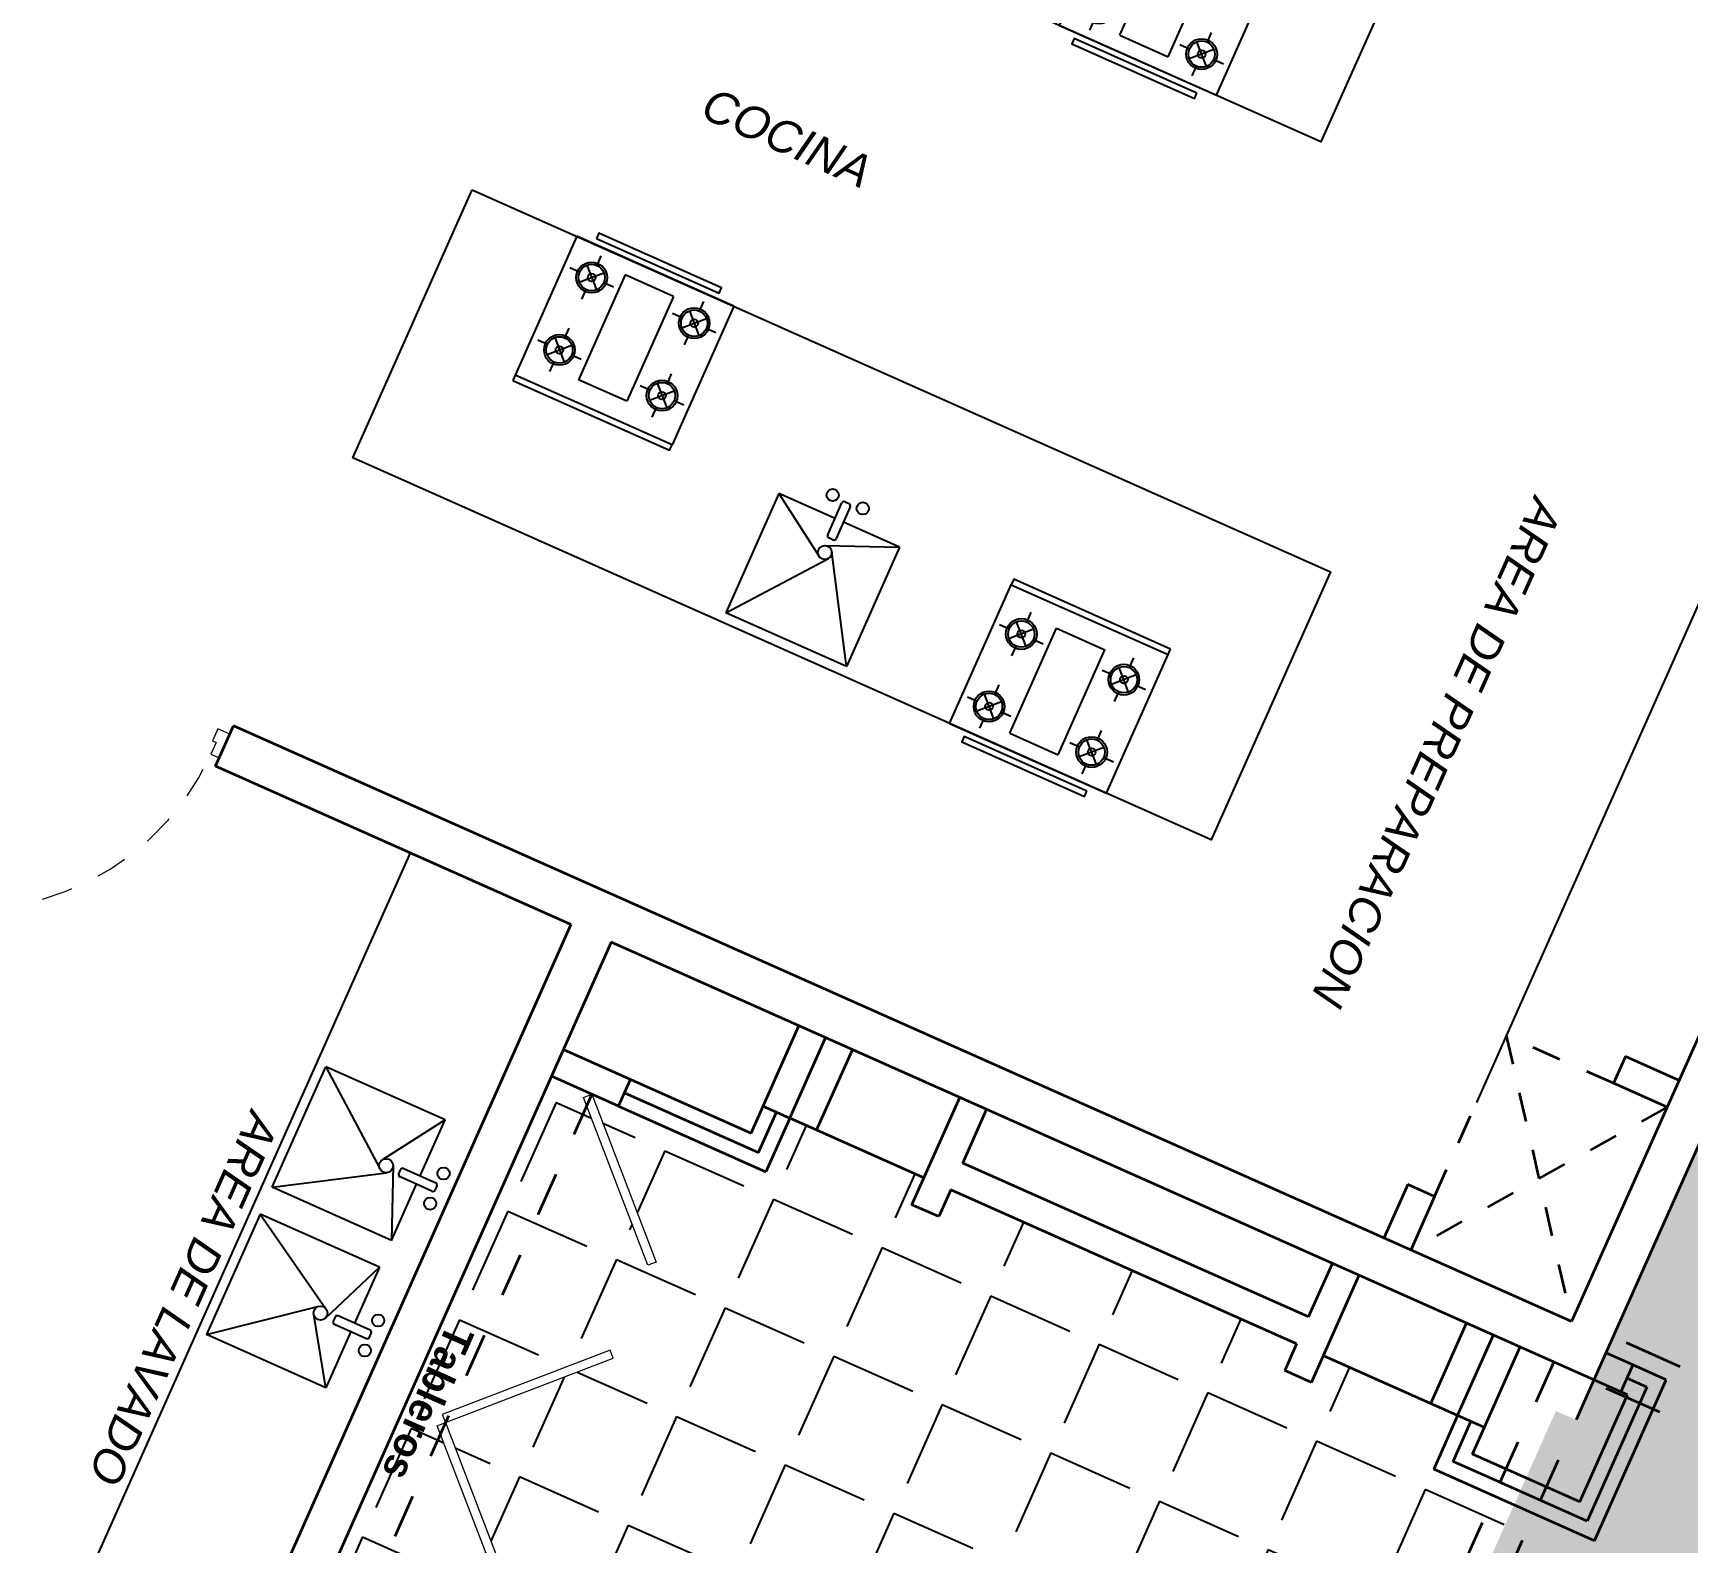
# Model space of a CAD drawing. Header units: millimetres. Extents: x 525387 to 527545, y 2235066 to 2235448.
# Drawn here: x 525568.05 to 525573.69, y 2235258.79 to 2235263.93 of the extents above; entities that cross this region are included whole.
import ezdxf
from ezdxf.enums import TextEntityAlignment as Align

# ---------------------------------------------------------------- set-up
doc = ezdxf.new("R2010")
doc.units = ezdxf.units.MM
doc.linetypes.add('HIDDEN2', pattern=[4.7624999999999975, 3.174999999999998, -1.587499999999999])
doc.linetypes.add('JIS_02_1.0', pattern=[2, 1, -1])
for name, color, linetype, lineweight in [('jardin', 72, 'Continuous', 5), ('muro', 5, 'Continuous', 35), ('puertas', 2, 'Continuous', 13)]:
    doc.layers.add(name, color=color, linetype=linetype, lineweight=lineweight)
for name, color, linetype in [('muebles', 2, 'Continuous'), ('pie de plano', 7, 'Continuous'), ('PISOS', 7, 'Continuous'), ('Texto', 7, 'Continuous')]:
    doc.layers.add(name, color=color, linetype=linetype)
doc.styles.add('ARIAL', font='ariali.ttf')
doc.styles.get("Standard").update_dxf_attribs({"font": 'arial.ttf'})

# ---------------------------------------------------------------- blocks, each defined once
blk = doc.blocks.new('ESTUFA')
at = {"layer": 'muebles'}
for p, q in [((0.3249999999970896, 0.5973147817566087), (-0.3249999999970896, 0.5973147817566087)), ((-0.3249999999970896, 0.5973147817566087), (-0.3249999999970896, 0.02231478175951906)), ((-0.2106304903427372, 0.5275208162055378), (-0.2106304903427372, 0.567520816199135)), ((0.2143274509144248, 0.5275208162055378), (0.2143274509144248, 0.567520816199135)), ((0.3249999999970896, 0.5973147817566087), (0.3249999999970896, 0.02231478175951906)), ((-0.2459858294023434, 0.5128761552622336), (-0.175275151283131, 0.4421654771430212)), ((-0.2459858294023434, 0.4421654771430212), (-0.175275151283131, 0.5128761552622336)), ((-0.09846379888767842, 0.5384176650985637), (-0.09846379888767842, 0.103417665100892)), ((0.1015362011094112, 0.5384176650985637), (-0.09846379888767842, 0.5384176650985637)), ((0.1015362011094112, 0.5384176650985637), (0.1015362011094112, 0.103417665100892)), ((0.1789721118548186, 0.5128761552622336), (0.249682789974031, 0.4421654771430212)), ((0.1789721118548186, 0.4421654771430212), (0.249682789974031, 0.5128761552622336)), ((-0.2606304903310956, 0.4775208162026274), (-0.3006304903392447, 0.4775208162026274)), ((-0.1206304903316777, 0.4775208162026274), (-0.1606304903398268, 0.4775208162026274)), ((0.1643274509260664, 0.4775208162026274), (0.1243274509179173, 0.4775208162026274)), ((0.3043274509254843, 0.4775208162026274), (0.2643274509173352, 0.4775208162026274)), ((-0.2106304903427372, 0.3875208162061199), (-0.2106304903427372, 0.427520816199717)), ((0.2143274509144248, 0.3875208162061199), (0.2143274509144248, 0.427520816199717)), ((-0.2106304903427372, 0.2275208162026274), (-0.2106304903427372, 0.2675208162107765)), ((0.2143274509144248, 0.2275208162026274), (0.2143274509144248, 0.2675208162107765)), ((-0.2459858294023434, 0.2128761552593232), (-0.175275151283131, 0.1421654771401109)), ((-0.2459858294023434, 0.1421654771401109), (-0.175275151283131, 0.2128761552593232)), ((0.1789721118548186, 0.2128761552593232), (0.249682789974031, 0.1421654771401109)), ((0.1789721118548186, 0.1421654771401109), (0.249682789974031, 0.2128761552593232)), ((-0.2606304903310956, 0.177520816199717), (-0.3006304903392447, 0.177520816199717)), ((-0.2106304903427372, 0.0875208162032095), (-0.2106304903427372, 0.1275208162113586)), ((-0.1206304903316777, 0.177520816199717), (-0.1606304903398268, 0.177520816199717)), ((0.1643274509260664, 0.177520816199717), (0.1243274509179173, 0.177520816199717)), ((0.2143274509144248, 0.0875208162032095), (0.2143274509144248, 0.1275208162113586)), ((0.3043274509254843, 0.177520816199717), (0.2643274509173352, 0.177520816199717)), ((0.1015362011094112, 0.103417665100892), (-0.09846379888767842, 0.103417665100892)), ((0.3249999999970896, 0.02231478175951906), (-0.3249999999970896, 0.02231478175951906))]:
    blk.add_line(p, q, dxfattribs=at)
at = {"layer": 'muebles', "ltscale": 0.35}
for points in [[(-0.254486883012305, 0.6196295635161277), (0.2544868830127598, 0.6196295635161277), (0.2544868830127598, 0.6419443452756468), (-0.254486883012305, 0.6419443452756468)], [(-0.3249999999970896, 0), (0.3249999999970896, 0), (0.3249999999970896, 0.02231478175951906), (-0.3249999999970896, 0.02231478175951906)]]:
    blk.add_lwpolyline(points, close=True, dxfattribs=at)
at = {"layer": 'muebles'}
for centre, radius in [((-0.2106304903427372, 0.4775208162026274), 0.05826164487764651), ((-0.2106304903427372, 0.4775208162026274), 0.05), ((0.2143274509144248, 0.4775208162026274), 0.05826164487764651), ((0.2143274509144248, 0.4775208162026274), 0.05), ((-0.2106304903427372, 0.4775208162026274), 0.01462333688698436), ((0.2143274509144248, 0.4775208162026274), 0.01462333688698436), ((-0.2106304903427372, 0.177520816199717), 0.05826164487764651), ((-0.2106304903427372, 0.177520816199717), 0.05), ((-0.2106304903427372, 0.177520816199717), 0.01462333688698436), ((0.2143274509144248, 0.177520816199717), 0.05826164487764651), ((0.2143274509144248, 0.177520816199717), 0.05), ((0.2143274509144248, 0.177520816199717), 0.01462333688698436)]:
    blk.add_circle(centre, radius, dxfattribs=at)
blk = doc.blocks.new('PUERTA INTERC')
at = {"layer": 'puertas', "color": 2}
for p, q in [((0.03984476526466096, 1.13686837721616e-13), (-0.03984476526471781, -1.13686837721616e-13)), ((-0.03984476526471781, -1.13686837721616e-13), (0.03984476526466096, 1.13686837721616e-13)), ((0.03984476526329672, -0.03989651005871764), (0.03984476526466096, 1.13686837721616e-13)), ((-0.0398447652656273, -0.0279275570064641), (-0.8417646167451949, -0.02792755699378802)), ((-0.8417646167451949, -0.02792755699378802), (-0.8417646167465591, -0.06782406705262645)), ((-0.03984476526471781, -1.13686837721616e-13), (-0.0398447652656273, -0.0279275570064641)), ((-0.0398447652656273, -0.0279275570064641), (5.174479321112813e-05, -0.02792755700779281)), ((-0.03984476526699154, -0.06782406706529542), (-0.0398447652656273, -0.0279275570064641)), ((5.174479321112813e-05, -0.02792755700779281), (5.174479275638078e-05, -0.03989651006028083)), ((5.174479275638078e-05, -0.03989651006028083), (0.03984476526329672, -0.03989651005871764)), ((-0.8417646167465591, -0.06782406705262645), (-0.03984476526699154, -0.06782406706529542)), ((0.03984476523584135, -0.8577749654520304), (5.174476513047921e-05, -0.8577749654535864)), ((5.174476513047921e-05, -0.8577749654535864), (5.174476467573186e-05, -0.8697439185060745)), ((0.03984476523447711, -0.8976714755108688), (0.03984476523584135, -0.8577749654520304)), ((5.174476467573186e-05, -0.8697439185060745), (-0.0398447652941627, -0.8697439185047386)), ((-0.0398447652941627, -0.8697439185047386), (-0.03984476529507219, -0.8976714755110891)), ((-0.03984476529507219, -0.8976714755110891), (0.03984476523447711, -0.8976714755108688)), ((-0.03984476529507219, -0.8976714755110891), (0.03984476523447711, -0.8976714755108688))]:
    blk.add_line(p, q, dxfattribs=at)
at = {"layer": 'puertas', "color": 6, "linetype": 'HIDDEN2', "ltscale": 0.03}
blk.add_arc((-0.03421482873824289, -0.06314616007089313), 0.8066174062281217, 180.3322837153754, 269.6000901788149, dxfattribs=at)
blk = doc.blocks.new('SALON')
at = {"layer": 'PISOS', "linetype": 'Continuous'}
h = blk.add_hatch(dxfattribs=at)
h.set_pattern_fill('ANGLE', color=41, scale=0.058, angle=180)
h.set_pattern_definition([(180, (278.6744376993738, 220.4837236101739), (-4.961411577385673e-17, -0.40513), [0.29464, -0.11049]), (270, (278.6744376993738, 220.4837236101739), (0.40513, -7.442117366078509e-17), [0.29464, -0.11049])])
h.paths.add_polyline_path([(-0.5062463737558573, 16.21751219779253), (-0.5062463737558573, 16.16427786881104), (-1.250001421314664, 16.16427786881104), (-1.250001421314664, 16.13999999966472), (0.07499857875518501, 16.13999999966472), (0.07499857875518501, 15.98999999975786), (-0.1100014213006943, 15.98999999975786), (0.5935056618181989, 15.28636458795518), (0.5652213905705139, 15.25808031670749), (-0.1382856925483793, 15.96171572851017), (-0.1100014213006943, 15.98999999975786), (-0.1500014212215319, 15.98999999975786), (-0.1500014212215319, 13.99999999953434), (-0.1100014213006943, 13.99999999953434), (-0.1382856925483793, 14.02828427078202), (0.5652213905705139, 14.73191968211904), (0.5935056618181989, 14.70363541087136), (-0.1100014213006943, 13.99999999953434), (1.074998578755185, 13.99999999953434), (1.074998578755185, 14.09999999962747), (1.774998578708619, 14.09999999962747), (1.774998578708619, 13.79999999981374), (4.074998578755185, 13.79999999981374), (4.074998578755185, 14.09999999962747), (4.274998578708619, 14.09999999962747), (4.274998578708619, 14.59999999962747), (4.174998578731902, 14.59999999962747), (4.174998578731902, 14.6999999997206), (4.274998578708619, 14.6999999997206), (4.274998578708619, 15.98999999975786), (4.174998578731902, 15.98999999975786), (4.174998578731902, 16.08999999938533), (4.274998578708619, 16.08999999938533), (4.274998578708619, 16.58999999938533), (4.074998578755185, 16.58999999938533), (4.074998578755185, 17.23999999975786), (3.641895675216801, 16.80689709633589), (3.620682471781038, 16.82811029953882), (4.053785375319421, 17.26121320296079), (4.074998578755185, 17.23999999975786), (4.074998578755185, 17.38999999966472), (1.624998578685336, 17.38999999966472), (1.624998578685336, 17.23999999975786), (1.6462117821211, 17.26121320296079), (2.079314685659483, 16.82811029953882), (2.058101482223719, 16.80689709633589), (1.624998578685336, 17.23999999975786), (1.524998578708619, 17.23999999975786), (1.524998578708619, 17.38999999966472), (0.9756252692313865, 17.38999999966472, -1), (0.8743718882324174, 17.38999999966472), (0.1874985786853358, 17.38999999966472), (0.1874985786853358, 20.08999999938533), (0.08749857870861888, 20.08999999938533), (0.08749857870861888, 18.55562499957159), (-0.407465796219185, 18.67936609312892), (-0.4454384646378458, 19.0428636232391), (-0.8545643779216334, 18.43713637627661), (-0.8925370463402942, 18.80063390592113), (-1.250001421314664, 18.88999999966472), (-1.250001421314664, 17.42749808495864), (-0.5069373114965856, 17.42749808495864), (-0.5062463737558573, 17.42749808495864), (-0.5062463737558573, 17.3774975258857), (-0.5062463737558573, 16.84750381391495), (-0.5062463737558573, 16.79750968236476), (-0.5062463737558573, 16.74750269576907)])
h.paths.add_polyline_path([(2.395682471804321, 16.82811029953882), (2.828785375342704, 17.26121320296079), (2.849998578778468, 17.23999999975786), (2.871211782214232, 17.26121320296079), (3.3043146856362, 16.82811029953882), (3.283101482200436, 16.80689709633589), (2.849998578778468, 17.23999999975786), (2.416895675240085, 16.80689709633589)], flags=16)
h.paths.add_polyline_path([(2.228244771133177, 15.10470436699688, -1), (1.988945900113322, 15.10470436699688, -1)], flags=16)
h.paths.add_polyline_path([(2.108595335623249, 15.10470436699688), (2.168420053436421, 15.10470436699688, -0.4142135623863504), (2.108595335623249, 15.04487964930013), (2.108595335623249, 15.10470436699688), (2.048770617926493, 15.10470436699688, -0.4142135623812816), (2.108595335623249, 15.16452908469364)], flags=0)
h.paths.add_polyline_path([(-0.6126739300088957, 17.55579221202061), (-1.112673930008896, 17.55579221202061), (-1.112673930008896, 18.05579221202061), (-0.6126739300088957, 18.05579221202061)], flags=16)
h.paths.add_polyline_path([(1.733204421820119, 15.01658147620037), (1.369318707496859, 15.01658147620037), (1.369318707496859, 14.9013814763166), (1.733204421820119, 14.9013814763166)], flags=24)
h.paths.add_polyline_path([(2.023483387893066, 15.01532889157534), (1.710685577942058, 15.01532889157534), (1.710685577942058, 14.90764439990744), (2.023483387893066, 14.90764439990744)], flags=24)
h.paths.add_polyline_path([(3.188008147641085, 17.42684459453449), (2.578320860979147, 17.42687815753743), (2.57830881641712, 17.20808142097667), (3.187996103079058, 17.20804785797372)], flags=25)
h.paths.add_polyline_path([(1.090667909942567, 17.30075177690014), (0.7148351437645033, 17.30077246623114), (0.7148230990860611, 17.08197572967038), (1.09065586538054, 17.08195504033938)], flags=24)
h = blk.add_hatch(dxfattribs=at)
h.set_pattern_fill('ANGLE', color=41, scale=0.058, angle=180)
h.set_pattern_definition([(180, (252.1701060608029, 220.4837236101739), (-4.961411577385673e-17, -0.40513), [0.29464, -0.11049]), (270, (252.1701060608029, 220.4837236101739), (0.40513, -7.442117366078509e-17), [0.29464, -0.11049])])
h.paths.add_polyline_path([(0.3499985787784681, 10.0749999997206), (0.07500483421608806, 10.0749999997206), (0.07487548841163516, 7.724999999627471), (0.2249985787784681, 7.724999999627471), (0.2249985787784681, 7.574999999720603), (0.0748672322370112, 7.574999999720603), (0.0747378864325583, 5.224999999627471), (0.2249985787784681, 5.224999999627471), (0.2249985787784681, 5.074999999720603), (0.07472963037434965, 5.074999999720603), (0.07460028445348144, 2.724999999627471), (0.2249985787784681, 2.724999999627471), (0.2249985787784681, 2.574999999720603), (0.07459202839527279, 2.574999999720603), (0.07446268247440457, 0.224999999627471), (0.2249985787784681, 0.224999999627471), (0.2249985787784681, 0.0750011820346117), (4.574998578755185, 0.07503446377813816), (4.574998578755185, 0.224999999627471), (4.724998578778468, 0.224999999627471), (4.724998578778468, 0.07503561116755009), (7.149998578708619, 0.07505416497588158), (7.149998578708619, 10.0749999997206), (11.14999857870862, 10.0749999997206), (11.14994460891467, 0.07500296272337437), (13.57499857875519, 0.07500525517389178), (13.57499857875519, 0.224999999627471), (13.72499857877847, 0.224999999627471), (13.72499857877847, 0.07500539673492312), (18.07499857875519, 0.07500950852409005), (18.07499857875519, 0.224999999627471), (18.22499527502805, 0.224999999627471), (18.22512464097235, 2.574999999720603), (18.07499857875519, 2.574999999720603), (18.07499857875519, 2.724999999627471), (18.22513289831113, 2.724999999627471), (18.22526226425543, 5.074999999720603), (18.07499857875519, 5.074999999720603), (18.07499857875519, 5.224999999627471), (18.22527052159421, 5.224999999627471), (18.22539988753852, 7.574999999720603), (18.07499857875519, 7.574999999720603), (18.07499857875519, 7.724999999627471), (18.22540814487729, 7.724999999627471), (18.22553751093801, 10.07500134641305), (17.94999857875519, 10.0749999997206), (17.94999857875519, 13.72499999962747), (16.14999857870862, 13.72499999962747), (16.14999857870862, 16.69999999878928), (14.94999857875519, 16.69999999878928), (14.94999857875519, 13.72499999962747), (14.7999985787319, 13.72499999962747), (14.7999985787319, 16.69999999878928), (13.59999857877847, 16.69999999878928), (13.59999857877847, 13.72499999962747), (9.519998578703962, 13.72499999962747), (9.519998578703962, 13.8199999993667), (7.719998578773811, 13.8199999993667), (7.719998578773811, 13.72499999962747), (4.424998578731902, 13.72499999962747), (4.424998578731902, 13.79999999981374), (1.674998578731902, 13.79999999981374), (1.674998578731902, 13.59999999962747), (0.3499985787784681, 13.59999999962747)])
h.paths.add_polyline_path([(7.349998578778468, 12.22499999962747), (7.349998578778468, 12.52499999944121), (10.94999857875519, 12.52499999944121), (10.94999857875519, 12.22499999962747), (10.74999857868534, 12.22499999962747), (10.74999857868534, 12.37499999953434), (7.549998578731902, 12.37499999953434), (7.549998578731902, 12.22499999962747)], flags=16)
edge = h.paths.add_edge_path(flags=16)
edge.add_arc((5.270367479766719, 8.925037528388202), 1.150364048085521, 180, 540)
h.paths.add_polyline_path([(7.955940932151861, 11.59635831508785), (10.35191235388629, 11.58655998716131), (10.34798428963404, 10.68657070212066), (7.952012867899612, 10.69636903004721)], flags=16)
h.paths.add_polyline_path([(4.724998578778468, 10.22499999962747), (4.724998578778468, 10.0749999997206), (4.574998578755185, 10.0749999997206), (4.574998578755185, 10.22499999962747)], flags=16)
h.paths.add_polyline_path([(8.1238285000436, 12.10088122775778), (10.13447411707602, 12.10088122775778), (10.13447411707602, 11.6215123119764), (8.1238285000436, 11.6215123119764)], flags=16)
edge = h.paths.add_edge_path(flags=16)
edge.add_arc((2.070367479813285, 11.32503752876073), 1.150364048085521, 180, 540)
edge = h.paths.add_edge_path(flags=16)
edge.add_arc((2.070367479813285, 8.225037528667599), 1.150364048085521, 180, 540)
edge = h.paths.add_edge_path(flags=16)
edge.add_arc((5.270367479766719, 5.825037528760731), 1.150364048085521, 180, 540)
edge = h.paths.add_edge_path(flags=16)
edge.add_arc((13.02962967765052, 8.925037528388202), 1.150364048085521, 180, 540)
edge = h.paths.add_edge_path(flags=16)
edge.add_arc((2.070367479813285, 5.125037528574467), 1.150364048085521, 180, 540)
h.paths.add_polyline_path([(13.57499857875519, 10.22499999962747), (13.72499857877847, 10.22499999962747), (13.72499857877847, 10.0749999997206), (13.57499857875519, 10.0749999997206)], flags=16)
edge = h.paths.add_edge_path(flags=16)
edge.add_arc((5.270367479766719, 2.725037528667599), 1.150364048085521, 180, 540)
edge = h.paths.add_edge_path(flags=16)
edge.add_arc((13.02962967765052, 5.825037528760731), 1.150364048085521, 180, 540)
edge = h.paths.add_edge_path(flags=16)
edge.add_arc((16.22962967772037, 11.32503752876073), 1.150364048085521, 180, 540)
edge = h.paths.add_edge_path(flags=16)
edge.add_arc((2.070367479813285, 2.025037528481334), 1.150364048085521, 180, 540)
edge = h.paths.add_edge_path(flags=16)
edge.add_arc((16.22962967772037, 8.225037528667599), 1.150364048085521, 180, 540)
edge = h.paths.add_edge_path(flags=16)
edge.add_arc((13.02962967765052, 2.725037528667599), 1.150364048085521, 180, 540)
edge = h.paths.add_edge_path(flags=16)
edge.add_arc((16.22962967772037, 5.125037528574467), 1.150364048085521, 180, 540)
edge = h.paths.add_edge_path(flags=16)
edge.add_arc((16.22962967772037, 2.025037528481334), 1.150364048085521, 180, 540)
at = {"layer": 'muebles', "linetype": 'Continuous'}
for p, q in [((4.574998578755185, 18.13999999966472), (1.674998578731902, 18.13999999966472)), ((2.793396877241321, 17.66032641893253), (2.793396877241321, 18.1052342383191)), ((3.242870494490489, 18.1052342383191), (2.793396877241321, 18.1052342383191)), ((2.793396877241321, 18.1052342383191), (3.03768250986468, 17.79443483380601)), ((3.242870494490489, 18.1052342383191), (3.039240926736966, 17.76965814875439)), ((3.242870494490489, 17.66032641893253), (3.242870494490489, 18.1052342383191)), ((3.342870494467206, 17.66032641893253), (3.342870494467206, 18.1052342383191)), ((3.342870494467206, 18.1052342383191), (3.79234411183279, 18.1052342383191)), ((3.342870494467206, 18.1052342383191), (3.54650006222073, 17.76965814875439)), ((3.79234411183279, 18.1052342383191), (3.548058479209431, 17.79443483380601)), ((3.79234411183279, 17.66032641893253), (3.79234411183279, 18.1052342383191)), ((2.793396877241321, 17.66032641893253), (3.003693002741784, 17.79975231830031)), ((3.007890322944149, 17.75922687025741), (3.242870494490489, 17.66032641893253)), ((3.577850666013546, 17.75922687025741), (3.342870494467206, 17.66032641893253)), ((3.79234411183279, 17.66032641893253), (3.582047986332327, 17.79975231830031)), ((3.002533666673116, 17.72183244675398), (3.002533666673116, 17.60279769729823)), ((3.025733666610904, 17.7298324466683), (3.01053366670385, 17.7298324466683)), ((3.033733666641638, 17.60279769729823), (3.033733666641638, 17.72183244675398)), ((3.552007322316058, 17.60279769729823), (3.552007322316058, 17.72183244675398)), ((3.560007322346792, 17.7298324466683), (3.575207322370261, 17.7298324466683)), ((3.583207322284579, 17.72183244675398), (3.583207322284579, 17.60279769729823)), ((3.002533666673116, 17.66032641893253), (2.793396877241321, 17.66032641893253)), ((3.242870494490489, 17.66032641893253), (3.033733666641638, 17.66032641893253)), ((3.342870494467206, 17.66032641893253), (3.552007322316058, 17.66032641893253)), ((3.583207322284579, 17.66032641893253), (3.79234411183279, 17.66032641893253)), ((3.01053366670385, 17.59479769691825), (3.025733666610904, 17.59479769691825)), ((3.575207322370261, 17.59479769691825), (3.560007322346792, 17.59479769691825)), ((6.204672159510665, 17.48973680799827), (5.759764340007678, 17.48973680799827)), ((5.759764340007678, 17.48973680799827), (6.070563744637184, 17.24545117560774)), ((5.759764340007678, 17.04026319086552), (5.759764340007678, 17.48973680799827)), ((6.204672159510665, 17.48973680799827), (6.06524626002647, 17.27944068284705)), ((6.204672159510665, 17.2806000187993), (6.204672159510665, 17.48973680799827)), ((6.105771707952954, 17.27524336241186), (6.204672159510665, 17.04026319086552)), ((6.135166131542064, 17.25740001862869), (6.135166131542064, 17.27260001888499)), ((6.143166131572798, 17.2806000187993), (6.262200881261379, 17.2806000187993)), ((6.270200881175697, 17.27260001888499), (6.270200881175697, 17.25740001862869)), ((5.759764340007678, 17.04026319086552), (6.095340429455973, 17.24389275861904)), ((6.262200881261379, 17.24940001871437), (6.143166131572798, 17.24940001871437)), ((6.204672159510665, 17.04026319086552), (6.204672159510665, 17.24940001871437)), ((6.204672159510665, 17.04026319086552), (5.759764340007678, 17.04026319086552)), ((7.569998578750528, 14.47499999962747), (5.274998578708619, 14.47499999962747))]:
    blk.add_line(p, q, dxfattribs=at)
for points in [[(9.049998578149825, 19.48999999975786), (9.049998578149825, 16.28999999957159), (8.049998578149825, 16.28999999957159), (8.049998578149825, 19.48999999975786)], [(6.724998578778468, 18.86499999975786), (6.724998578778468, 15.66499999957159), (5.724998578778468, 15.66499999957159), (5.724998578778468, 18.86499999975786)]]:
    blk.add_lwpolyline(points, close=True, dxfattribs=at)
for centre, radius in [((3.018133685807697, 17.78076788783073), 0.02385250350711324), ((3.567607303149998, 17.78076788783073), 0.02385250350711324), ((2.962769504520111, 17.59091960405931), 0.0208), ((3.074894693796523, 17.59091960405931), 0.0208), ((3.510846295277588, 17.59091960405931), 0.0208), ((3.622971484554, 17.59091960405931), 0.0208), ((6.274078974151053, 17.32036418095231), 0.0208), ((6.084230690263212, 17.26499999966472), 0.02385250350711324), ((6.274078974151053, 17.20823899144307), 0.0208)]:
    blk.add_circle(centre, radius, dxfattribs=at)
for centre, start, end in [((3.01053366670385, 17.72183244675398), 90, 180), ((3.025733666610904, 17.72183244675398), 0, 90), ((3.560007322346792, 17.72183244675398), 90, 180), ((3.575207322370261, 17.72183244675398), 0, 90), ((3.01053366670385, 17.60279769729823), 180, 270), ((3.025733666610904, 17.60279769729823), 270, 0), ((3.560007322346792, 17.60279769729823), 180, 270), ((3.575207322370261, 17.60279769729823), 270, 0), ((6.143166131572798, 17.27260001888499), 90, 180), ((6.143166131572798, 17.25740001862869), 180, 270), ((6.262200881261379, 17.27260001888499), 0, 90), ((6.262200881261379, 17.25740001862869), 270, 0)]:
    blk.add_arc(centre, 0.008000000000000002, start, end, dxfattribs=at)
at = {"layer": 'muro', "linetype": 'Continuous'}
for p, q in [((4.574998578755185, 17.53999999957159), (4.574998578755185, 18.86499999975786)), ((4.574998578755185, 18.86499999975786), (4.724998578778468, 18.86499999975786)), ((4.724998578778468, 13.87499999953434), (4.724998578778468, 18.86499999975786)), ((4.574998578755185, 17.53999999957159), (1.674998578731902, 17.53999999957159)), ((4.574998578755185, 17.38999999966472), (1.524998578708619, 17.38999999966472)), ((4.074998578755185, 17.13999999966472), (4.074998578755185, 17.38999999966472)), ((4.174998578731902, 17.38999999966472), (4.174998578731902, 16.68999999947846)), ((4.574998578755185, 13.72499999962747), (4.574998578755185, 17.38999999966472)), ((4.074998578755185, 17.13999999966472), (4.174998578731902, 17.13999999966472)), ((4.174998578731902, 16.68999999947846), (4.574998578755185, 16.68999999947846)), ((4.274998578708619, 16.68999999947846), (4.274998578708619, 16.58999999938533)), ((4.274998578708619, 16.08999999938533), (4.274998578708619, 16.58999999938533)), ((4.274998578708619, 16.58999999938533), (4.574998578755185, 16.58999999938533)), ((4.274998578708619, 16.48999999975786), (4.574998578755185, 16.48999999975786)), ((4.174998578731902, 15.98999999975786), (4.174998578731902, 16.08999999938533)), ((4.174998578731902, 16.08999999938533), (4.574998578755185, 16.08999999938533)), ((4.274998578708619, 16.08999999938533), (4.274998578708619, 16.08999999938533)), ((4.274998578708619, 15.98999999975786), (4.174998578731902, 15.98999999975786)), ((4.274998578708619, 14.6999999997206), (4.274998578708619, 15.98999999975786)), ((4.374998578685336, 15.98999999975786), (4.574998578755185, 15.98999999975786)), ((4.374998578685336, 14.6999999997206), (4.374998578685336, 15.98999999975786)), ((4.174998578731902, 14.59999999962747), (4.174998578731902, 14.6999999997206)), ((4.274998578708619, 14.6999999997206), (4.174998578731902, 14.6999999997206)), ((4.374998578685336, 14.6999999997206), (4.574998578755185, 14.6999999997206)), ((4.174998578731902, 14.59999999962747), (4.574998578755185, 14.59999999962747)), ((4.274998578708619, 14.09999999962747), (4.274998578708619, 14.59999999962747)), ((4.274998578708619, 14.1999999997206), (4.574998578755185, 14.1999999997206)), ((4.274998578708619, 13.99999999953434), (4.274998578708619, 14.09999999962747)), ((4.274998578708619, 14.09999999962747), (4.574998578755185, 14.09999999962747)), ((4.174998578731902, 13.59999999962747), (4.174998578731902, 13.99999999953434)), ((4.174998578731902, 13.99999999953434), (4.574998578755185, 13.99999999953434)), ((7.569998578750528, 13.87499999953434), (4.724998578778468, 13.87499999953434)), ((7.719998578773811, 13.72499999962747), (4.574998578755185, 13.72499999962747)), ((4.574998578755185, 13.59999999962747), (4.574998578755185, 13.72499999962747)), ((4.674998578731902, 13.62499999953434), (4.674998578731902, 13.72499999962747)), ((4.174998578731902, 13.59999999962747), (4.574998578755185, 13.59999999962747)), ((4.674998578731902, 13.62499999953434), (4.574998578755185, 13.62499999953434))]:
    blk.add_line(p, q, dxfattribs=at)
at = {"layer": 'muro', "color": 6, "linetype": 'JIS_02_1.0', "ltscale": 0.15}
for p, q in [((4.074998578755185, 17.23999999975786), (1.624998578685336, 17.23999999975786)), ((4.574998578755185, 13.87499999953434), (1.674998578731902, 13.87499999953434)), ((4.574998578755185, 13.72499999962747), (1.674998578731902, 13.72499999962747))]:
    blk.add_line(p, q, dxfattribs=at)
at = {"layer": 'muro', "color": 3, "linetype": 'Continuous'}
for p, q in [((4.074998578755185, 17.13999999966472), (4.074998578755185, 16.58999999938533)), ((4.274998578708619, 16.58999999938533), (4.074998578755185, 16.58999999938533)), ((4.924998578731902, 14.5749999997206), (4.724998578778468, 14.5749999997206)), ((4.924998578731902, 14.47499999962747), (4.924998578731902, 14.5749999997206)), ((4.924998578731902, 14.47499999962747), (4.724998578778468, 14.47499999962747)), ((4.074998578755185, 13.49999999953434), (4.074998578755185, 14.09999999962747)), ((4.274998578708619, 14.09999999962747), (4.074998578755185, 14.09999999962747)), ((5.524998578708619, 13.87499999953434), (5.524998578708619, 14.0749999997206)), ((5.624998578685336, 14.0749999997206), (5.524998578708619, 14.0749999997206)), ((5.624998578685336, 13.87499999953434), (5.624998578685336, 14.0749999997206)), ((4.674998578731902, 13.49999999953434), (4.674998578731902, 13.62499999953434)), ((4.074998578755185, 13.49999999953434), (4.674998578731902, 13.49999999953434))]:
    blk.add_line(p, q, dxfattribs=at)
at = {"layer": 'muro', "color": 2, "linetype": 'Continuous'}
for p, q in [((4.124998578685336, 17.13999999966472), (4.124998578685336, 16.63999999966472)), ((4.124998578685336, 16.63999999966472), (4.274998578708619, 16.63999999966472)), ((4.124998578685336, 13.54999999981374), (4.124998578685336, 14.04999999981374)), ((4.124998578685336, 14.04999999981374), (4.274998578708619, 14.04999999981374)), ((4.624998578685336, 13.54999999981374), (4.624998578685336, 13.62499999953434)), ((4.624998578685336, 13.54999999981374), (4.124998578685336, 13.54999999981374))]:
    blk.add_line(p, q, dxfattribs=at)
at = {"layer": 'muro', "color": 6, "linetype": 'JIS_02_1.0', "ltscale": 0.075}
for p, q in [((5.524998578708619, 13.87499999953434), (4.724998578778468, 14.47499999962747)), ((5.524998578708619, 14.47499999962747), (4.724998578778468, 13.87499999953434)), ((4.924998578731902, 14.47499999962747), (5.324998578755185, 14.47499999962747)), ((5.524998578708619, 14.0749999997206), (5.524998578708619, 14.47499999962747))]:
    blk.add_line(p, q, dxfattribs=at)
at = {"layer": 'muro', "color": 6, "linetype": 'JIS_02_1.0', "ltscale": 0.2}
for p, q in [((4.564998578745872, 10.27499999944121), (4.564998578745872, 13.72499999962747)), ((4.734998578787781, 10.27499999944121), (4.734998578787781, 13.72499999962747))]:
    blk.add_line(p, q, dxfattribs=at)
at = {"layer": 'puertas', "linetype": 'Continuous'}
for points in [[(2.849998578778468, 17.23999999975786), (2.416895675240085, 16.80689709633589), (2.395682471804321, 16.82811029953882), (2.828785375342704, 17.26121320296079)], [(2.849998578778468, 17.23999999975786), (3.283101482200436, 16.80689709633589), (3.3043146856362, 16.82811029953882), (2.871211782214232, 17.26121320296079)], [(4.074998578755185, 17.23999999975786), (3.641895675216801, 16.80689709633589), (3.620682471781038, 16.82811029953882), (4.053785375319421, 17.26121320296079)]]:
    blk.add_lwpolyline(points, close=True, dxfattribs=at)
at = {"layer": 'muebles', "xscale": 0.9000000000000001, "yscale": 0.9000000000000001, "zscale": 0.9000000000000001}
for p, rotation in [((6.187415275955573, 18.18232813803479), 270.0031540930834), ((8.587581880856305, 16.97267186129466), 90.00315409308342), ((6.262581881484948, 16.34767186129466), 90.00315409308342)]:
    blk.add_blockref('ESTUFA', p, dxfattribs=dict(at, rotation=rotation))
at = {"layer": 'puertas', "xscale": 1.113835720110725, "yscale": 1.113835720110725, "zscale": 1.113835720110725}
blk.add_blockref('PUERTA INTERC', (4.649998578708619, 19.86499999975786), dxfattribs=at)
at = {"layer": 'pie de plano', "style": 'ARIAL'}
for s, rotation, p in [('AREA DE LAVADO', 180, (3.555353108793497, 18.16888092644513)), ('COCINA', 270, (7.379204710712656, 18.26172234816477)), ('AREA DE PREPARACION', 180, (7.244077993091196, 15.02570880064741))]:
    blk.add_text(s, height=0.112, rotation=rotation, dxfattribs=at).set_placement(p, align=Align.TOP_LEFT)
at = {"layer": 'Texto', "lineweight": -3, "insert": (2.608552436111495, 17.37312054540962), "char_height": 0.09999999999999998, "width": 1.148933502405242, "attachment_point": 9, "rotation": 179.9968459069438}
blk.add_mtext('{\\fCentury Gothic|b1|i0|c0|p34;Tableros}', dxfattribs=at)

msp = doc.modelspace()

# ---------------------------------------------------------------- hatches: boundary and pattern name
at = {"layer": 'jardin'}
h = msp.add_hatch(dxfattribs=at)
h.set_pattern_fill('GRASS', color=72, scale=0.025)
h.set_pattern_definition([(90, (194.1935024295235, -22.17156315827742), (-0.449012806, 0.449012806), [0.1190625, -0.778963112]), (45, (194.1935024295235, -22.17156315827742), (-0.4490128060534577, 0.4490128060534577), [0.1190625, -0.5159375]), (135, (194.1935024295235, -22.17156315827742), (-0.4490128060534577, -0.4490128060534576), [0.1190625, -0.5159375])])
edge = h.paths.add_edge_path()
edge.add_line((525532.9685651099, 2235265.018777107), (525533.3434039074, 2235265.946524886))
edge.add_line((525533.3434039074, 2235265.946524886), (525531.9062651811, 2235266.527166621))
edge.add_line((525531.9062651811, 2235266.527166621), (525534.1539047417, 2235272.090269749))
edge.add_line((525534.1539047417, 2235272.090269749), (525536.193709222, 2235271.266135243))
edge.add_line((525536.193709222, 2235271.266135243), (525536.562877167, 2235272.179857971))
edge.add_line((525536.562877167, 2235272.179857971), (525545.1662853189, 2235268.821973717))
edge.add_line((525545.1662853189, 2235268.821973717), (525547.3497467478, 2235274.82330218))
edge.add_line((525547.3497467478, 2235274.82330218), (525544.7313748535, 2235273.015255336))
edge.add_line((525544.7313748535, 2235273.015255336), (525543.2781960585, 2235272.639106617))
edge.add_line((525543.2781960585, 2235272.639106617), (525541.1485370866, 2235273.090486108))
edge.add_line((525541.1485370866, 2235273.090486108), (525539.9398361517, 2235273.743141092))
edge.add_line((525539.9398361517, 2235273.743141092), (525538.2110542965, 2235276.000038548))
edge.add_line((525538.2110542965, 2235276.000038548), (525537.3736256876, 2235277.555641114))
edge.add_line((525537.3736256876, 2235277.555641114), (525537.8291464725, 2235279.042329289))
edge.add_line((525537.8291464725, 2235279.042329289), (525538.5619413613, 2235280.955201727))
edge.add_line((525538.5619413613, 2235280.955201727), (525539.6831508342, 2235281.758453705))
edge.add_line((525539.6831508342, 2235281.758453705), (525542.1579888097, 2235281.527801211))
edge.add_line((525542.1579888097, 2235281.527801211), (525543.0625858817, 2235281.397905624))
edge.add_line((525543.0625858817, 2235281.397905624), (525544.237610196, 2235281.544910648))
edge.add_line((525544.237610196, 2235281.544910648), (525545.2389396823, 2235280.937943125))
edge.add_line((525545.2389396823, 2235280.937943125), (525545.3998439282, 2235280.590086101))
edge.add_line((525545.3998439282, 2235280.590086101), (525546.3509289569, 2235280.368002899))
edge.add_line((525546.3509289569, 2235280.368002899), (525547.600497491, 2235279.717446517))
edge.add_line((525547.600497491, 2235279.717446517), (525548.5040015223, 2235277.995816217))
edge.add_line((525548.5040015223, 2235277.995816217), (525549.4494635365, 2235280.59445525))
edge.add_line((525549.4494635365, 2235280.59445525), (525547.0341694856, 2235282.223591658))
edge.add_arc((525553.4010597232, 2235290.10956279), 10.13537527618222, 170.284472681075, 231.0836617792268, ccw=False)
edge.add_line((525543.4110483121, 2235291.819973266), (525550.0208712292, 2235308.245539475))
edge.add_arc((525555.8299656212, 2235305.755869185), 6.320129413924658, 80.38193008596693, 156.8009227968103, ccw=False)
edge.add_line((525556.8859309562, 2235311.987159021), (525568.065963876, 2235310.309437103))
edge.add_line((525568.065963876, 2235310.309437103), (525571.100602373, 2235308.445894439))
edge.add_line((525571.100602373, 2235308.445894439), (525574.6095270728, 2235309.283263758))
edge.add_line((525574.6095270728, 2235309.283263758), (525591.9766387951, 2235306.280143735))
edge.add_line((525591.9766387951, 2235306.280143735), (525597.5764745408, 2235303.843793575))
edge.add_line((525597.5764745408, 2235303.843793575), (525606.9181822436, 2235297.037171795))
edge.add_line((525606.9181822436, 2235297.037171795), (525607.4802795019, 2235296.512781397))
edge.add_line((525607.4802795019, 2235296.512781397), (525607.7313576707, 2235296.885019429))
edge.add_line((525607.7313576707, 2235296.885019429), (525605.0168321515, 2235299.331365688))
edge.add_line((525605.0168321515, 2235299.331365688), (525606.1571826885, 2235308.315870588))
edge.add_line((525606.1571826885, 2235308.315870588), (525587.9557378056, 2235310.626073285))
edge.add_line((525587.9557378056, 2235310.626073285), (525576.383262146, 2235312.094899778))
edge.add_line((525576.383262146, 2235312.094899778), (525549.9333449753, 2235316.064083598))
edge.add_line((525549.9333449753, 2235316.064083598), (525525.9451853664, 2235256.452939874))
edge.add_line((525525.9451853664, 2235256.452939874), (525533.2269897189, 2235254.979274598))
edge.add_arc((525533.8274825849, 2235265.506826035), 10.54466362321378, 266.7353789843571, 327.767703411439)
edge.add_arc((525538.862284269, 2235264.345332306), 5.916612411177084, 311.0411354373542, 382.0561272641166)
edge.add_line((525544.3458979388, 2235266.567107169), (525544.7558909323, 2235267.693988821))
edge.add_line((525544.7558909323, 2235267.693988821), (525540.3056363409, 2235269.430909766))
edge.add_line((525540.3056363409, 2235269.430909766), (525538.1183970077, 2235264.017302446))
edge.add_line((525538.1183970077, 2235264.017302446), (525535.220947462, 2235265.18794805))
edge.add_line((525535.220947462, 2235265.18794805), (525534.8463408679, 2235264.260764197))
edge.add_line((525534.8463408679, 2235264.260764197), (525534.1128909915, 2235263.949433194))
edge.add_arc((525532.2472092394, 2235263.099885316), 2.049999999645656, -100.03482796230941, 24.482393480616622, ccw=False)
edge.add_line((525531.890003354, 2235261.081246181), (525531.4886372016, 2235260.087830096))
edge.add_arc((525530.6343550509, 2235259.107931118), 1.299999999730877, -272.9178751744206, 48.917875213800016, ccw=False)
edge.add_line((525530.7005309252, 2235260.4062457), (525531.1018970774, 2235261.399661786))
edge.add_arc((525532.2472092387, 2235263.099885316), 2.049999999851757, 69.39759662553149, 236.0348279646576, ccw=False)
h.paths.add_polyline_path([(525537.1375270657, 2235274.936899961), (525536.4819655273, 2235273.314328216), (525534.905752974, 2235273.951159425), (525535.5613145124, 2235275.573731171)], flags=16)
h = msp.add_hatch(dxfattribs=at)
h.set_pattern_fill('GRASS', color=72, scale=0.025)
h.set_pattern_definition([(90, (-1981.939004174666, -211.1523106675595), (-0.449012806, 0.449012806), [0.1190625, -0.778963112]), (45, (-1981.939004174666, -211.1523106675595), (-0.4490128060534577, 0.4490128060534577), [0.1190625, -0.5159375]), (135, (-1981.939004174666, -211.1523106675595), (-0.4490128060534577, -0.4490128060534576), [0.1190625, -0.5159375])])
edge = h.paths.add_edge_path()
edge.add_arc((525534.33198444, 2235264.983090983), 12.33508611799965, 300.9244770434759, 326.93233478440294, ccw=False)
edge.add_arc((525534.0685278149, 2235264.820737298), 12.33508609736039, 276.35410087842627, 302.361958663767, ccw=False)
edge.add_line((525535.4336863093, 2235252.561426905), (525544.6900872417, 2235229.324907111))
edge.add_line((525544.6900872417, 2235229.324907111), (525558.3327801464, 2235228.88323211))
edge.add_line((525558.3327801464, 2235228.88323211), (525569.7439555284, 2235229.391589482))
edge.add_line((525569.7439555284, 2235229.391589482), (525566.1994005346, 2235240.028992955))
edge.add_line((525566.1994005346, 2235240.028992955), (525565.1821617453, 2235239.067708179))
edge.add_line((525565.1821617453, 2235239.067708179), (525563.1492080349, 2235237.146578676))
edge.add_line((525563.1492080349, 2235237.146578676), (525562.888237517, 2235236.899963045))
edge.add_line((525562.888237517, 2235236.899963045), (525562.4378630453, 2235236.474361773))
edge.add_line((525562.4378630453, 2235236.474361773), (525555.3066191786, 2235229.735377545))
edge.add_line((525555.3066191786, 2235229.735377545), (525544.2575035385, 2235236.351095454))
edge.add_line((525544.2575035385, 2235236.351095454), (525550.9966858928, 2235244.465970806))
edge.add_line((525550.9966858928, 2235244.465970806), (525551.580098444, 2235245.168477413))
edge.add_line((525551.580098444, 2235245.168477413), (525552.4965643394, 2235244.760440507))
edge.add_line((525552.4965643394, 2235244.760440507), (525553.9425050421, 2235248.008076498))
edge.add_line((525553.9425050421, 2235248.008076498), (525554.2730577779, 2235248.750510098))
edge.add_line((525554.2730577779, 2235248.750510098), (525553.1768032286, 2235249.23859407))
edge.add_line((525553.1768032286, 2235249.23859407), (525551.8162691575, 2235246.182784515))
edge.add_line((525551.8162691575, 2235246.182784515), (525550.3317577888, 2235246.843731559))
edge.add_line((525550.3317577888, 2235246.843731559), (525550.3114209566, 2235246.798054286))
edge.add_line((525550.3114209566, 2235246.798054286), (525544.6520068467, 2235249.31778779))
edge.add_line((525544.6520068467, 2235249.31778779), (525551.0967489562, 2235263.792915566))
edge.add_line((525551.0967489562, 2235263.792915566), (525555.4086835164, 2235261.873118611))
edge.add_line((525555.4086835164, 2235261.873118611), (525554.9002627126, 2235260.731186789))
edge.add_line((525554.9002627126, 2235260.731186789), (525561.112371824, 2235257.965377617))
edge.add_line((525561.112371824, 2235257.965377617), (525561.6604990985, 2235257.72133563))
edge.add_line((525561.6604990985, 2235257.72133563), (525561.9858884133, 2235258.452171998))
edge.add_line((525561.9858884133, 2235258.452171998), (525558.0433018511, 2235260.207524628))
edge.add_line((525558.0433018511, 2235260.207524628), (525558.7449225605, 2235261.783390543))
edge.add_line((525558.7449225605, 2235261.783390543), (525550.4916810377, 2235265.457970416))
edge.add_line((525550.4916810377, 2235265.457970416), (525547.0854184985, 2235266.784781238))
edge.add_line((525547.0854184985, 2235266.784781238), (525546.9913973913, 2235266.526360577))
edge.add_arc((525538.862284267, 2235264.345332306), 8.416612412572652, -46.375815577726485, 15.018667682271882, ccw=False)

# ---------------------------------------------------------------- block references
at = {"layer": 'muebles', "rotation": 66}
msp.add_blockref('SALON', (525584.0477008102, 2235249.584290193), dxfattribs=at)

doc.saveas('drawing.dxf')
